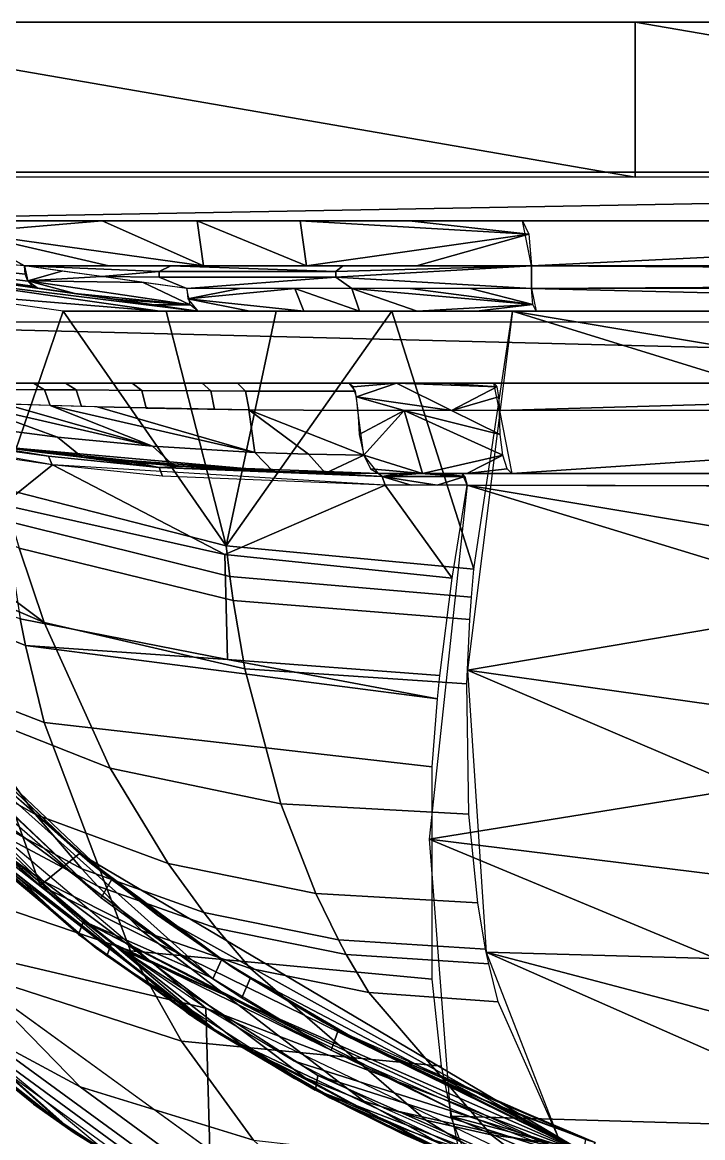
# Model space of a CAD drawing. Extents: x -48 to 59, y -19 to 0.
# Drawn here: x -31.36 to -23.82, y -12.31 to 0.05 of the extents above; entities that cross this region are included whole.
import ezdxf

# ---------------------------------------------------------------- set-up
doc = ezdxf.new("R2010")
doc.units = 0
doc.header["$MEASUREMENT"] = 0
doc.layers.add('IGES LEVEL 0', color=7, linetype='CONTINUOUS')

msp = doc.modelspace()

# ---------------------------------------------------------------- linework, layer by layer
at = {"layer": 'IGES LEVEL 0'}
for points in [[(-34.917, -1.609, 23.29), (-34.941, 0.053, 23.342), (-14.626, 0.053, 27.229), (-14.608, -1.609, 27.174)], [(-34.941, 0.053, 23.342), (-34.941, 0.053, 23.342), (-34.49, 0.053, 21.598), (-29.545, 0.053, 22.793)], [(-29.545, 0.053, 22.793), (-29.545, 0.053, 22.793), (-29.243, 0.053, 24.705), (-34.941, 0.053, 23.342)], [(-24.568, -1.664, 23.769), (-24.568, -1.664, 23.769), (-34.465, -1.664, 21.544), (-34.49, 0.053, 21.598)], [(-24.568, -1.664, 23.769), (-24.568, -1.664, 23.769), (-34.49, 0.053, 21.598), (-24.567, 0.053, 23.829)], [(-29.243, 0.053, 24.705), (-29.243, 0.053, 24.705), (-29.545, 0.053, 22.793), (-24.567, 0.053, 23.829)], [(-29.243, 0.053, 24.705), (-29.243, 0.053, 24.705), (-24.567, 0.053, 23.829), (-19.566, 0.053, 24.706)], [(-19.566, 0.053, 24.706), (-19.566, 0.053, 24.706), (-23.5, 0.053, 25.862), (-29.243, 0.053, 24.705)], [(-24.567, 0.053, 23.829), (-24.567, 0.053, 23.829), (-14.58, -1.664, 25.36), (-24.568, -1.664, 23.769)], [(-14.58, -1.664, 25.36), (-14.58, -1.664, 25.36), (-24.567, 0.053, 23.829), (-14.55, 0.053, 25.424)], [(-34.892, -3.271, 23.237), (-34.917, -1.609, 23.29), (-14.608, -1.609, 27.174), (-14.591, -3.271, 27.119)], [(-7.635, -1.664, 26.09), (-7.635, -1.664, 26.09), (-34.465, -1.664, 21.544), (-34.34, -2.147, 21.06)], [(-7.635, -1.664, 26.09), (-7.635, -1.664, 26.09), (-34.34, -2.147, 21.06), (-7.593, -2.147, 25.592)], [(-34.34, -2.147, 21.06), (-34.34, -2.147, 21.06), (-25.816, -2.147, 21.852), (-32.268, -2.147, 17.767)], [(-25.816, -2.147, 21.852), (-25.816, -2.147, 21.852), (-34.34, -2.147, 21.06), (-29.419, -2.147, 22.249)], [(-31.999, -2.276, 17.566), (-31.999, -2.276, 17.566), (-31.428, -2.147, 18.76), (-30.473, -2.147, 19.643)], [(-30.473, -2.147, 19.643), (-30.473, -2.147, 19.643), (-29.351, -2.647, 19.853), (-31.999, -2.276, 17.566)], [(-29.351, -2.647, 19.853), (-29.351, -2.647, 19.853), (-30.473, -2.147, 19.643), (-29.419, -2.147, 20.405)], [(-29.419, -2.147, 20.405), (-29.419, -2.147, 20.405), (-28.208, -2.647, 20.512), (-29.351, -2.647, 19.853)], [(-28.208, -2.647, 20.512), (-28.208, -2.647, 20.512), (-29.419, -2.147, 20.405), (-28.279, -2.147, 21.032)], [(-25.816, -2.147, 21.852), (-25.816, -2.147, 21.852), (-29.419, -2.147, 22.249), (-24.474, -2.147, 23.279)], [(-25.745, -2.293, 21.505), (-25.745, -2.293, 21.505), (-28.279, -2.147, 21.032), (-27.072, -2.147, 21.517)], [(-28.279, -2.147, 21.032), (-28.279, -2.147, 21.032), (-25.745, -2.293, 21.505), (-28.208, -2.647, 20.512)], [(-27.072, -2.147, 21.517), (-27.072, -2.147, 21.517), (-25.816, -2.147, 21.852), (-25.745, -2.293, 21.505)], [(-25.716, -2.647, 21.362), (-25.716, -2.647, 21.362), (-25.816, -2.147, 21.852), (-15.409, -2.147, 23.598)], [(-24.474, -2.147, 23.279), (-24.474, -2.147, 23.279), (-18.021, -2.147, 23.227), (-25.816, -2.147, 21.852)], [(-15.409, -2.147, 23.598), (-15.409, -2.147, 23.598), (-15.343, -2.647, 23.103), (-25.716, -2.647, 21.362)], [(-18.021, -2.147, 23.227), (-18.021, -2.147, 23.227), (-24.474, -2.147, 23.279), (-19.507, -2.147, 24.15)], [(-31.335, -2.647, 18.122), (-31.335, -2.647, 18.122), (-31.869, -2.597, 17.469), (-31.999, -2.276, 17.566)], [(-31.999, -2.276, 17.566), (-31.999, -2.276, 17.566), (-30.399, -2.647, 19.052), (-31.335, -2.647, 18.122)], [(-31.999, -2.276, 17.566), (-31.999, -2.276, 17.566), (-29.351, -2.647, 19.853), (-30.399, -2.647, 19.052)], [(-25.745, -2.293, 21.505), (-25.745, -2.293, 21.505), (-26.99, -2.647, 21.017), (-28.208, -2.647, 20.512)], [(-25.745, -2.293, 21.505), (-25.745, -2.293, 21.505), (-25.716, -2.647, 21.362), (-26.99, -2.647, 21.017)], [(-29.418, -3.147, 18.083), (-29.418, -3.147, 18.083), (-32.643, -2.687, 15.984), (-31.899, -2.793, 16.62)], [(-29.418, -3.147, 18.083), (-29.418, -3.147, 18.083), (-32.495, -2.766, 15.812), (-32.643, -2.687, 15.984)], [(-31.705, -2.82, 17.32), (-31.705, -2.82, 17.32), (-32.643, -2.687, 15.984), (-31.112, -2.904, 17.189)], [(-31.595, -2.709, 17.784), (-31.327, -2.739, 18.104), (-31.335, -2.647, 18.122), (-31.607, -2.622, 17.803)], [(-31.563, -2.781, 17.748), (-31.296, -2.814, 18.068), (-31.327, -2.739, 18.104), (-31.595, -2.709, 17.784)], [(-31.297, -2.813, 18.068), (-31.297, -2.813, 18.068), (-30.921, -2.704, 18.563), (-31.335, -2.647, 18.122)], [(-29.841, -2.709, 19.504), (-29.841, -2.709, 19.504), (-30.482, -2.765, 18.978), (-31.335, -2.647, 18.122)], [(-29.841, -2.709, 19.504), (-29.841, -2.709, 19.504), (-31.335, -2.647, 18.122), (-29.711, -2.647, 19.601)], [(-31.297, -2.813, 18.068), (-31.297, -2.813, 18.068), (-30.482, -2.765, 18.978), (-30.921, -2.704, 18.563)], [(-30.482, -2.765, 18.978), (-30.482, -2.765, 18.978), (-29.841, -2.709, 19.504), (-29.841, -2.772, 19.504)], [(-29.711, -2.647, 19.601), (-29.711, -2.647, 19.601), (-27.883, -2.709, 20.665), (-29.841, -2.709, 19.504)], [(-27.883, -2.709, 20.665), (-27.883, -2.772, 20.665), (-29.841, -2.772, 19.504), (-29.841, -2.709, 19.504)], [(-27.883, -2.709, 20.665), (-27.883, -2.709, 20.665), (-29.711, -2.647, 19.601), (-27.809, -2.647, 20.698)], [(-27.883, -2.772, 20.665), (-27.883, -2.772, 20.665), (-25.716, -2.647, 21.362), (-25.716, -2.897, 21.362)], [(-27.883, -2.709, 20.665), (-27.883, -2.709, 20.665), (-27.809, -2.647, 20.698), (-25.716, -2.647, 21.362)], [(-25.716, -2.647, 21.362), (-25.716, -2.647, 21.362), (-27.883, -2.772, 20.665), (-27.883, -2.709, 20.665)], [(-4.22, -2.772, 24.193), (-4.22, -2.772, 24.193), (-25.716, -2.897, 21.362), (-25.716, -2.647, 21.362)], [(-4.22, -2.709, 24.193), (-4.22, -2.709, 24.193), (-25.716, -2.647, 21.362), (-4.877, -2.647, 24.15)], [(-25.716, -2.647, 21.362), (-25.716, -2.647, 21.362), (-4.22, -2.709, 24.193), (-4.22, -2.772, 24.193)], [(-32.495, -2.766, 15.812), (-32.495, -2.766, 15.812), (-29.418, -3.147, 18.083), (-29.836, -3.147, 17.664)], [(-29.836, -3.147, 17.664), (-29.836, -3.147, 17.664), (-32.398, -2.938, 15.681), (-32.495, -2.766, 15.812)], [(-29.418, -3.147, 18.083), (-29.418, -3.147, 18.083), (-31.899, -2.793, 16.62), (-31.112, -2.904, 17.189)], [(-31.112, -2.904, 17.189), (-31.112, -2.904, 17.189), (-31.183, -2.894, 17.957), (-31.705, -2.82, 17.32)], [(-31.511, -2.833, 17.7), (-31.245, -2.869, 18.015), (-31.296, -2.814, 18.068), (-31.563, -2.781, 17.748)], [(-31.448, -2.857, 17.645), (-31.183, -2.894, 17.957), (-31.245, -2.869, 18.015), (-31.511, -2.833, 17.7)], [(-31.297, -2.813, 18.068), (-31.297, -2.813, 18.068), (-30.019, -2.83, 19.367), (-30.482, -2.765, 18.978)], [(-31.297, -2.813, 18.068), (-31.297, -2.813, 18.068), (-31.183, -2.894, 17.957), (-30.777, -2.952, 18.389)], [(-29.498, -3.079, 19.657), (-29.498, -3.079, 19.657), (-30.019, -2.83, 19.367), (-31.297, -2.813, 18.068)], [(-31.297, -2.813, 18.068), (-31.297, -2.813, 18.068), (-30.777, -2.952, 18.389), (-29.498, -3.079, 19.657)], [(-29.841, -2.772, 19.504), (-29.841, -2.772, 19.504), (-29.534, -2.897, 19.728), (-30.482, -2.765, 18.978)], [(-29.498, -3.079, 19.657), (-29.498, -3.079, 19.657), (-29.534, -2.897, 19.728), (-30.019, -2.83, 19.367)], [(-29.534, -2.897, 19.728), (-29.534, -2.897, 19.728), (-29.841, -2.772, 19.504), (-27.883, -2.772, 20.665)], [(-27.883, -2.772, 20.665), (-27.883, -2.772, 20.665), (-27.709, -2.897, 20.741), (-29.534, -2.897, 19.728)], [(-27.883, -2.772, 20.665), (-27.883, -2.772, 20.665), (-25.716, -2.897, 21.362), (-27.709, -2.897, 20.741)], [(-25.716, -2.897, 21.362), (-25.716, -2.897, 21.362), (-4.22, -2.772, 24.193), (-4.22, -2.834, 24.193)], [(-4.22, -2.834, 24.193), (-4.22, -2.834, 24.193), (-4.877, -2.897, 24.15), (-25.716, -2.897, 21.362)], [(-32.398, -2.938, 15.681), (-32.398, -2.938, 15.681), (-29.836, -3.147, 17.664), (-30.907, -3.147, 16.855)], [(-31.577, -5.112, 14.497), (-31.577, -5.112, 14.497), (-30.907, -3.147, 16.855), (-32.398, -2.938, 15.681)], [(-29.409, -3.147, 18.128), (-29.409, -3.147, 18.128), (-30.345, -3.014, 18.797), (-31.183, -2.894, 17.957)], [(-31.183, -2.894, 17.957), (-31.183, -2.894, 17.957), (-31.112, -2.904, 17.189), (-29.409, -3.147, 18.128)], [(-29.418, -3.147, 18.083), (-29.418, -3.147, 18.083), (-31.112, -2.904, 17.189), (-30.282, -3.023, 17.692)], [(-29.498, -3.079, 19.657), (-29.498, -3.079, 19.657), (-30.777, -2.952, 18.389), (-30.345, -3.014, 18.797)], [(-28.949, -2.897, 20.107), (-28.949, -2.897, 20.107), (-29.534, -2.897, 19.728), (-29.523, -3.012, 19.701)], [(-29.523, -3.012, 19.701), (-29.523, -3.012, 19.701), (-28.34, -2.897, 20.445), (-28.949, -2.897, 20.107)], [(-28.239, -3.147, 20.216), (-28.239, -3.147, 20.216), (-28.34, -2.897, 20.445), (-29.523, -3.012, 19.701)], [(-27.621, -3.147, 20.507), (-27.621, -3.147, 20.507), (-27.709, -2.897, 20.741), (-28.34, -2.897, 20.445)], [(-28.34, -2.897, 20.445), (-28.34, -2.897, 20.445), (-28.239, -3.147, 20.216), (-27.621, -3.147, 20.507)], [(-25.702, -3.074, 21.29), (-25.702, -3.074, 21.29), (-27.06, -2.897, 20.993), (-27.709, -2.897, 20.741)], [(-27.709, -2.897, 20.741), (-27.709, -2.897, 20.741), (-27.621, -3.147, 20.507), (-26.984, -3.147, 20.755)], [(-26.984, -3.147, 20.755), (-26.984, -3.147, 20.755), (-25.702, -3.074, 21.29), (-27.709, -2.897, 20.741)], [(-25.702, -3.074, 21.29), (-25.702, -3.074, 21.29), (-26.394, -2.897, 21.201), (-27.06, -2.897, 20.993)], [(-25.702, -3.074, 21.29), (-25.702, -3.074, 21.29), (-25.716, -2.897, 21.362), (-26.394, -2.897, 21.201)], [(-15.31, -3.147, 22.855), (-15.31, -3.147, 22.855), (-15.343, -2.897, 23.103), (-25.716, -2.897, 21.362)], [(-25.716, -2.897, 21.362), (-25.716, -2.897, 21.362), (-25.667, -3.147, 21.117), (-15.31, -3.147, 22.855)], [(-29.498, -3.079, 19.657), (-29.498, -3.079, 19.657), (-30.345, -3.014, 18.797), (-29.89, -3.078, 19.178)], [(-29.409, -3.147, 19.51), (-29.409, -3.147, 19.51), (-29.414, -3.146, 19.531), (-30.345, -3.014, 18.797)], [(-30.345, -3.014, 18.797), (-30.345, -3.014, 18.797), (-29.409, -3.147, 18.128), (-29.409, -3.147, 19.51)], [(-30.282, -3.023, 17.692), (-30.282, -3.023, 17.692), (-29.409, -3.147, 18.128), (-29.418, -3.147, 18.083)], [(-29.89, -3.078, 19.178), (-29.89, -3.078, 19.178), (-29.414, -3.146, 19.531), (-29.498, -3.079, 19.657)], [(-28.836, -3.147, 19.883), (-28.836, -3.147, 19.883), (-29.523, -3.012, 19.701), (-29.414, -3.146, 19.531)], [(-29.523, -3.012, 19.701), (-29.523, -3.012, 19.701), (-28.836, -3.147, 19.883), (-28.239, -3.147, 20.216)], [(-25.702, -3.074, 21.29), (-25.702, -3.074, 21.29), (-26.984, -3.147, 20.755), (-26.332, -3.147, 20.959)], [(-26.332, -3.147, 20.959), (-26.332, -3.147, 20.959), (-25.667, -3.147, 21.117), (-25.702, -3.074, 21.29)], [(-30.907, -3.147, 16.855), (-30.907, -3.147, 16.855), (-31.577, -5.112, 14.497), (-29.098, -5.749, 15.858)], [(-29.409, -3.147, 18.128), (-29.409, -3.147, 18.128), (-30.907, -3.147, 16.855), (-25.929, -3.147, 19.152)], [(-29.098, -5.749, 15.858), (-29.098, -5.749, 15.858), (-29.764, -3.147, 17.637), (-30.907, -3.147, 16.855)], [(-29.098, -5.749, 15.858), (-29.098, -5.749, 15.858), (-28.547, -3.147, 18.284), (-29.764, -3.147, 17.637)], [(-29.414, -3.146, 19.531), (-29.414, -3.146, 19.531), (-29.409, -3.147, 19.51), (-28.836, -3.147, 19.883)], [(-29.409, -3.147, 19.51), (-29.409, -3.147, 19.51), (-22.014, -3.147, 19.917), (-18.084, -3.147, 20.575)], [(-29.409, -3.147, 19.51), (-29.409, -3.147, 19.51), (-25.929, -3.147, 19.152), (-22.014, -3.147, 19.917)], [(-25.929, -3.147, 19.152), (-25.929, -3.147, 19.152), (-29.409, -3.147, 19.51), (-29.409, -3.147, 18.128)], [(-18.084, -3.147, 20.575), (-18.084, -3.147, 20.575), (-25.667, -3.147, 21.117), (-29.409, -3.147, 19.51)], [(-29.098, -5.749, 15.858), (-29.098, -5.749, 15.858), (-27.266, -3.147, 18.792), (-28.547, -3.147, 18.284)], [(-27.266, -3.147, 18.792), (-27.266, -3.147, 18.792), (-29.098, -5.749, 15.858), (-26.356, -6.005, 16.841)], [(-26.356, -6.005, 16.841), (-26.356, -6.005, 16.841), (-25.929, -3.147, 19.152), (-27.266, -3.147, 18.792)], [(-17.794, -5.662, 19.139), (-17.794, -5.662, 19.139), (-25.929, -3.147, 19.152), (-26.428, -7.125, 15.706)], [(-18.084, -3.147, 20.575), (-18.084, -3.147, 20.575), (-22.014, -3.147, 19.917), (-25.929, -3.147, 19.152)], [(-25.929, -3.147, 19.152), (-25.929, -3.147, 19.152), (-17.794, -5.662, 19.139), (-8.388, -6.089, 20.277)], [(-10.182, -3.147, 21.58), (-10.182, -3.147, 21.58), (-18.084, -3.147, 20.575), (-25.929, -3.147, 19.152)], [(-25.929, -3.147, 19.152), (-25.929, -3.147, 19.152), (-8.388, -6.089, 20.277), (-10.182, -3.147, 21.58)], [(-25.667, -3.147, 21.117), (-25.667, -3.147, 21.117), (-18.084, -3.147, 20.575), (-14.14, -3.147, 21.129)], [(-14.14, -3.147, 21.129), (-14.14, -3.147, 21.129), (-17.91, -3.147, 22.485), (-25.667, -3.147, 21.117)], [(-8.02, -3.947, 27.108), (-8.02, -3.947, 27.108), (-34.892, -3.271, 23.237), (-34.718, -3.947, 22.559)], [(-8.02, -3.947, 27.108), (-8.02, -3.947, 27.108), (-8.079, -3.271, 27.805), (-34.892, -3.271, 23.237)], [(-34.718, -3.947, 22.559), (-34.718, -3.947, 22.559), (-27.741, -3.947, 22.98), (-32.225, -3.947, 20.164)], [(-27.741, -3.947, 22.98), (-27.741, -3.947, 22.98), (-34.718, -3.947, 22.559), (-29.737, -3.947, 23.763)], [(-31.113, -4.018, 20.912), (-32.097, -4.007, 20.039), (-32.225, -3.947, 20.164), (-31.234, -3.947, 21.063)], [(-30.761, -4.021, 21.177), (-31.113, -4.018, 20.912), (-31.234, -3.947, 21.063), (-30.878, -3.947, 21.337)], [(-30.034, -4.027, 21.662), (-30.761, -4.021, 21.177), (-30.878, -3.947, 21.337), (-30.142, -3.947, 21.835)], [(-29.269, -4.032, 22.093), (-30.034, -4.027, 21.662), (-30.142, -3.947, 21.835), (-29.366, -3.947, 22.278)], [(-29.737, -3.947, 23.763), (-29.737, -3.947, 23.763), (-26.133, -3.947, 23.42), (-27.741, -3.947, 22.98)], [(-26.133, -3.947, 23.42), (-26.133, -3.947, 23.42), (-29.737, -3.947, 23.763), (-24.742, -3.947, 24.804)], [(-28.884, -4.034, 22.283), (-29.269, -4.032, 22.093), (-29.366, -3.947, 22.278), (-28.975, -3.947, 22.473)], [(-27.671, -4.036, 22.778), (-28.884, -4.034, 22.283), (-28.975, -3.947, 22.473), (-27.741, -3.947, 22.98)], [(-27.691, -3.987, 22.838), (-27.691, -3.987, 22.838), (-27.741, -3.947, 22.98), (-27.212, -3.947, 23.151)], [(-27.212, -3.947, 23.151), (-27.212, -3.947, 23.151), (-27.655, -4.097, 22.734), (-27.691, -3.987, 22.838)], [(-26.602, -4.247, 23.007), (-26.602, -4.247, 23.007), (-27.655, -4.097, 22.734), (-27.212, -3.947, 23.151)], [(-26.103, -3.987, 23.273), (-26.103, -3.987, 23.273), (-27.212, -3.947, 23.151), (-26.675, -3.947, 23.298)], [(-26.602, -4.247, 23.007), (-26.602, -4.247, 23.007), (-27.212, -3.947, 23.151), (-26.103, -3.987, 23.273)], [(-26.103, -3.987, 23.273), (-26.103, -3.987, 23.273), (-26.675, -3.947, 23.298), (-26.133, -3.947, 23.42)], [(-26.073, -4.247, 23.126), (-26.073, -4.247, 23.126), (-26.133, -3.947, 23.42), (-15.622, -3.947, 25.184)], [(-24.742, -3.947, 24.804), (-24.742, -3.947, 24.804), (-20.414, -3.947, 24.469), (-26.133, -3.947, 23.42)], [(-15.622, -3.947, 25.184), (-15.622, -3.947, 25.184), (-15.582, -4.247, 24.887), (-26.073, -4.247, 23.126)], [(-20.414, -3.947, 24.469), (-20.414, -3.947, 24.469), (-24.742, -3.947, 24.804), (-19.734, -3.947, 25.684)], [(-31.05, -4.194, 20.832), (-32.02, -4.159, 19.964), (-32.097, -4.007, 20.039), (-31.113, -4.018, 20.912)], [(-30.702, -4.204, 21.097), (-31.05, -4.194, 20.832), (-31.113, -4.018, 20.912), (-30.761, -4.021, 21.177)], [(-29.984, -4.222, 21.582), (-30.702, -4.204, 21.097), (-30.761, -4.021, 21.177), (-30.034, -4.027, 21.662)], [(-29.227, -4.236, 22.012), (-29.984, -4.222, 21.582), (-30.034, -4.027, 21.662), (-29.269, -4.032, 22.093)], [(-28.846, -4.24, 22.202), (-29.227, -4.236, 22.012), (-29.269, -4.032, 22.093), (-28.884, -4.034, 22.283)], [(-27.642, -4.247, 22.696), (-28.846, -4.24, 22.202), (-28.884, -4.034, 22.283), (-27.671, -4.036, 22.778)], [(-26.602, -4.247, 23.007), (-26.602, -4.247, 23.007), (-26.103, -3.987, 23.273), (-26.081, -4.097, 23.166)], [(-29.916, -4.645, 21.4), (-29.916, -4.645, 21.4), (-31.548, -4.177, 20.412), (-32.02, -4.159, 19.964)], [(-30.967, -4.545, 20.675), (-30.967, -4.545, 20.675), (-32.02, -4.159, 19.964), (-31.936, -4.42, 19.839)], [(-32.02, -4.159, 19.964), (-32.02, -4.159, 19.964), (-30.967, -4.545, 20.675), (-29.916, -4.645, 21.4)], [(-29.916, -4.645, 21.4), (-29.916, -4.645, 21.4), (-31.05, -4.194, 20.831), (-31.548, -4.177, 20.412)], [(-28.782, -4.713, 22.013), (-28.782, -4.713, 22.013), (-30.53, -4.209, 21.22), (-31.05, -4.194, 20.831)], [(-31.05, -4.194, 20.831), (-31.05, -4.194, 20.831), (-29.916, -4.645, 21.4), (-28.782, -4.713, 22.013)], [(-27.126, -4.247, 22.863), (-27.126, -4.247, 22.863), (-27.642, -4.247, 22.696), (-27.655, -4.097, 22.734)], [(-27.655, -4.097, 22.734), (-27.655, -4.097, 22.734), (-26.602, -4.247, 23.007), (-27.126, -4.247, 22.863)], [(-26.081, -4.097, 23.166), (-26.081, -4.097, 23.166), (-26.073, -4.247, 23.126), (-26.602, -4.247, 23.007)], [(-31.574, -5.293, 17.306), (-31.574, -5.293, 17.306), (-31.022, -4.849, 18.081), (-34.154, -4.29, 15.66)], [(-28.847, -4.24, 22.202), (-28.847, -4.24, 22.202), (-29.988, -4.222, 21.579), (-30.53, -4.209, 21.22)], [(-28.847, -4.24, 22.202), (-28.847, -4.24, 22.202), (-30.53, -4.209, 21.22), (-28.782, -4.713, 22.013)], [(-28.847, -4.24, 22.202), (-28.847, -4.24, 22.202), (-29.426, -4.232, 21.906), (-29.988, -4.222, 21.579)], [(-27.642, -4.247, 22.696), (-27.642, -4.247, 22.696), (-28.252, -4.245, 22.465), (-28.847, -4.24, 22.202)], [(-28.847, -4.24, 22.202), (-28.847, -4.24, 22.202), (-27.575, -4.742, 22.503), (-27.642, -4.247, 22.696)], [(-28.847, -4.24, 22.202), (-28.847, -4.24, 22.202), (-28.782, -4.713, 22.013), (-28.186, -4.732, 22.276)], [(-28.186, -4.732, 22.276), (-28.186, -4.732, 22.276), (-27.575, -4.742, 22.503), (-28.847, -4.24, 22.202)], [(-27.126, -4.247, 22.863), (-27.126, -4.247, 22.863), (-27.642, -4.247, 22.696), (-27.625, -4.515, 22.646)], [(-27.126, -4.247, 22.863), (-27.126, -4.247, 22.863), (-27.625, -4.515, 22.646), (-27.575, -4.742, 22.503)], [(-27.126, -4.247, 22.863), (-27.126, -4.247, 22.863), (-27.575, -4.742, 22.503), (-26.926, -4.947, 22.193)], [(-26.063, -4.515, 23.074), (-26.063, -4.515, 23.074), (-26.602, -4.247, 23.007), (-27.126, -4.247, 22.863)], [(-27.126, -4.247, 22.863), (-27.126, -4.247, 22.863), (-26.033, -4.742, 22.925), (-26.063, -4.515, 23.074)], [(-26.926, -4.947, 22.193), (-26.926, -4.947, 22.193), (-26.033, -4.742, 22.925), (-27.126, -4.247, 22.863)], [(-26.063, -4.515, 23.074), (-26.063, -4.515, 23.074), (-26.073, -4.247, 23.126), (-26.602, -4.247, 23.007)], [(-15.582, -4.247, 24.887), (-15.582, -4.247, 24.887), (-26.073, -4.247, 23.126), (-25.934, -4.947, 22.44)], [(-15.582, -4.247, 24.887), (-15.582, -4.247, 24.887), (-25.934, -4.947, 22.44), (-15.489, -4.947, 24.193)], [(-30.967, -4.545, 20.675), (-31.936, -4.42, 19.839), (-31.639, -4.648, 19.497), (-30.696, -4.767, 20.294)], [(-32.296, -4.554, 17.445), (-32.296, -4.554, 17.445), (-31.142, -4.714, 18.279), (-30.635, -4.773, 18.568)], [(-32.296, -4.554, 17.445), (-32.296, -4.554, 17.445), (-31.639, -4.648, 17.971), (-31.142, -4.714, 18.279)], [(-32.296, -4.554, 17.445), (-32.296, -4.554, 17.445), (-29.842, -4.881, 18.827), (-31.068, -4.755, 18.17)], [(-32.296, -4.554, 17.445), (-32.296, -4.554, 17.445), (-31.068, -4.755, 18.17), (-31.923, -4.636, 17.629)], [(-32.296, -4.554, 17.445), (-32.296, -4.554, 17.445), (-30.635, -4.773, 18.568), (-29.842, -4.881, 18.827)], [(-29.916, -4.645, 21.4), (-30.967, -4.545, 20.675), (-30.696, -4.767, 20.294), (-29.676, -4.861, 20.984)], [(-31.923, -4.636, 17.629), (-31.068, -4.755, 18.17), (-31.026, -4.849, 18.078), (-31.878, -4.73, 17.541)], [(-28.521, -4.926, 19.547), (-28.521, -4.926, 19.547), (-31.639, -4.648, 19.497), (-30.69, -4.767, 20.299)], [(-30.635, -4.773, 18.568), (-30.635, -4.773, 18.568), (-31.639, -4.648, 17.971), (-31.639, -4.648, 19.497)], [(-31.639, -4.648, 19.497), (-31.639, -4.648, 19.497), (-29.596, -4.867, 19.093), (-30.635, -4.773, 18.568)], [(-31.639, -4.648, 19.497), (-31.639, -4.648, 19.497), (-28.521, -4.926, 19.547), (-29.596, -4.867, 19.093)], [(-28.782, -4.713, 22.013), (-29.916, -4.645, 21.4), (-29.676, -4.861, 20.984), (-28.578, -4.924, 21.568)], [(-31.068, -4.755, 18.17), (-29.842, -4.881, 18.827), (-29.804, -4.975, 18.73), (-31.026, -4.849, 18.078)], [(-28.521, -4.926, 19.547), (-28.521, -4.926, 19.547), (-30.69, -4.767, 20.299), (-29.665, -4.862, 20.992)], [(-29.842, -4.881, 18.827), (-29.842, -4.881, 18.827), (-30.635, -4.773, 18.568), (-30.12, -4.825, 18.839)], [(-28.186, -4.732, 22.276), (-28.782, -4.713, 22.013), (-28.578, -4.924, 21.568), (-28.001, -4.941, 21.817)], [(-27.575, -4.742, 22.503), (-27.575, -4.742, 22.503), (-28.186, -4.732, 22.276), (-28.001, -4.941, 21.817)], [(-28.001, -4.941, 21.817), (-28.001, -4.941, 21.817), (-27.412, -4.947, 22.035), (-27.575, -4.742, 22.503)], [(-26.926, -4.947, 22.193), (-26.926, -4.947, 22.193), (-27.575, -4.742, 22.503), (-27.5, -4.894, 22.288)], [(-26.033, -4.742, 22.925), (-26.033, -4.742, 22.925), (-26.926, -4.947, 22.193), (-26.433, -4.947, 22.328)], [(-26.433, -4.947, 22.328), (-26.433, -4.947, 22.328), (-25.988, -4.894, 22.703), (-26.033, -4.742, 22.925)], [(-33.437, -4.861, 12.324), (-33.437, -4.861, 12.324), (-33.048, -5.77, 11.661), (-31.115, -6.598, 13.192)], [(-33.437, -4.861, 12.324), (-33.437, -4.861, 12.324), (-31.115, -6.598, 13.192), (-31.393, -5.775, 13.938)], [(-31.022, -4.849, 18.081), (-31.022, -4.849, 18.081), (-31.574, -5.293, 17.306), (-29.114, -5.843, 18.391)], [(-29.114, -5.843, 18.391), (-29.114, -5.843, 18.391), (-27.339, -5.075, 19.697), (-31.022, -4.849, 18.081)], [(-29.842, -4.881, 18.827), (-29.842, -4.881, 18.827), (-30.12, -4.825, 18.839), (-29.596, -4.867, 19.093)], [(-29.842, -4.881, 18.827), (-29.842, -4.881, 18.827), (-29.596, -4.867, 19.093), (-29.063, -4.902, 19.328)], [(-29.842, -4.881, 18.827), (-27.371, -4.981, 19.8), (-27.339, -5.075, 19.697), (-29.804, -4.975, 18.73)], [(-29.063, -4.902, 19.328), (-29.063, -4.902, 19.328), (-27.371, -4.981, 19.8), (-29.842, -4.881, 18.827)], [(-27.412, -4.947, 20.984), (-27.412, -4.947, 20.984), (-29.665, -4.862, 20.992), (-28.57, -4.924, 21.572)], [(-29.665, -4.862, 20.992), (-29.665, -4.862, 20.992), (-27.412, -4.947, 19.932), (-28.521, -4.926, 19.547)], [(-29.665, -4.862, 20.992), (-29.665, -4.862, 20.992), (-27.412, -4.947, 20.984), (-27.412, -4.947, 19.932)], [(-27.371, -4.981, 19.8), (-27.371, -4.981, 19.8), (-29.063, -4.902, 19.328), (-28.521, -4.926, 19.547)], [(-27.412, -4.947, 20.984), (-27.412, -4.947, 20.984), (-28.57, -4.924, 21.572), (-27.412, -4.947, 22.035)], [(-27.371, -4.981, 19.8), (-27.371, -4.981, 19.8), (-28.521, -4.926, 19.547), (-27.971, -4.942, 19.748)], [(-27.371, -4.981, 19.8), (-27.371, -4.981, 19.8), (-27.971, -4.942, 19.748), (-27.412, -4.947, 19.932)], [(-26.926, -4.947, 22.193), (-26.926, -4.947, 22.193), (-27.5, -4.894, 22.288), (-27.412, -4.947, 22.035)], [(-26.433, -4.947, 22.328), (-26.433, -4.947, 22.328), (-25.934, -4.947, 22.44), (-25.988, -4.894, 22.703)], [(-27.371, -4.981, 19.799), (-27.371, -4.981, 19.799), (-27.412, -4.947, 19.932), (-27.182, -4.947, 20.001)], [(-27.412, -4.947, 22.035), (-27.412, -4.947, 22.035), (-26.486, -4.947, 20.182), (-18.527, -4.947, 21.779)], [(-27.412, -4.947, 22.035), (-27.412, -4.947, 22.035), (-27.412, -4.947, 19.932), (-26.486, -4.947, 20.182)], [(-18.527, -4.947, 21.779), (-18.527, -4.947, 21.779), (-25.934, -4.947, 22.44), (-27.412, -4.947, 22.035)], [(-27.371, -4.981, 19.799), (-27.371, -4.981, 19.799), (-27.182, -4.947, 20.001), (-26.951, -4.947, 20.065)], [(-27.371, -4.981, 19.799), (-27.371, -4.981, 19.799), (-26.951, -4.947, 20.065), (-26.454, -4.981, 20.047)], [(-27.051, -5.075, 19.782), (-27.051, -5.075, 19.782), (-27.339, -5.075, 19.697), (-27.371, -4.981, 19.799)], [(-27.371, -4.981, 19.799), (-27.371, -4.981, 19.799), (-26.762, -5.075, 19.861), (-27.051, -5.075, 19.782)], [(-26.454, -4.981, 20.047), (-26.454, -4.981, 20.047), (-26.762, -5.075, 19.861), (-27.371, -4.981, 19.799)], [(-26.454, -4.981, 20.047), (-26.454, -4.981, 20.047), (-26.951, -4.947, 20.065), (-26.719, -4.947, 20.126)], [(-26.454, -4.981, 20.047), (-26.454, -4.981, 20.047), (-26.43, -5.075, 19.943), (-26.762, -5.075, 19.861)], [(-26.454, -4.981, 20.047), (-26.454, -4.981, 20.047), (-26.719, -4.947, 20.126), (-26.486, -4.947, 20.182)], [(-5.131, -5.122, 23.129), (-26.43, -5.075, 19.943), (-26.486, -4.947, 20.182), (-5.151, -4.947, 23.401)], [(-25.934, -4.947, 22.44), (-25.934, -4.947, 22.44), (-18.527, -4.947, 21.779), (-10.535, -4.947, 22.901)], [(-10.535, -4.947, 22.901), (-10.535, -4.947, 22.901), (-15.489, -4.947, 24.193), (-25.934, -4.947, 22.44)], [(-31.577, -5.112, 14.497), (-31.478, -5.484, 14.188), (-29.058, -6.087, 15.539), (-29.098, -5.749, 15.858)], [(-27.339, -5.075, 19.697), (-27.339, -5.075, 19.697), (-29.114, -5.843, 18.391), (-26.597, -6.106, 19.115)], [(-26.597, -6.106, 19.115), (-26.597, -6.106, 19.115), (-26.43, -5.075, 19.943), (-27.339, -5.075, 19.697)], [(-18.169, -7.6, 19.913), (-18.169, -7.6, 19.913), (-26.43, -5.075, 19.943), (-26.852, -9, 16.236)], [(-18.471, -5.098, 21.523), (-18.471, -5.098, 21.523), (-22.462, -5.088, 20.792), (-26.43, -5.075, 19.943)], [(-26.43, -5.075, 19.943), (-26.43, -5.075, 19.943), (-18.169, -7.6, 19.913), (-8.622, -8.052, 21.141)], [(-10.446, -5.115, 22.64), (-10.446, -5.115, 22.64), (-18.471, -5.098, 21.523), (-26.43, -5.075, 19.943)], [(-26.43, -5.075, 19.943), (-26.43, -5.075, 19.943), (-8.622, -8.052, 21.141), (-10.446, -5.115, 22.64)], [(-31.574, -5.293, 17.306), (-31.381, -6.556, 16.261), (-29.086, -7.007, 17.356), (-29.114, -5.843, 18.391)], [(-34.895, -5.411, 13.39), (-34.506, -6.395, 12.705), (-31.117, -7.704, 15.202), (-31.321, -6.854, 15.997)], [(-34.895, -5.411, 13.39), (-34.895, -5.411, 13.39), (-31.321, -6.854, 15.997), (-31.381, -6.556, 16.261)], [(-31.478, -5.484, 14.188), (-31.393, -5.775, 13.938), (-29.022, -6.354, 15.28), (-29.058, -6.087, 15.539)], [(-26.428, -7.125, 15.706), (-26.428, -7.125, 15.706), (-18.251, -8.277, 16.916), (-17.794, -5.662, 19.139)], [(-33.048, -5.77, 11.661), (-32.061, -7.552, 10.201), (-30.385, -8.21, 11.536), (-31.115, -6.598, 13.192)], [(-31.393, -5.775, 13.938), (-31.115, -6.598, 13.192), (-28.891, -7.11, 14.502), (-29.022, -6.354, 15.28)], [(-29.098, -5.749, 15.858), (-29.058, -6.087, 15.539), (-26.382, -6.318, 16.539), (-26.356, -6.005, 16.841)], [(-29.114, -5.843, 18.391), (-29.086, -7.007, 17.356), (-26.732, -7.184, 18.148), (-26.597, -6.106, 19.115)], [(-34.384, -5.942, 1.399), (-34.384, -5.942, 1.399), (-30.492, -9.641, 0.6), (-29.26, -10.536, 0.413)], [(-34.384, -5.942, 1.399), (-34.384, -5.942, 1.399), (-31.643, -8.643, 0.781), (-30.492, -9.641, 0.6)], [(-29.26, -10.536, 0.413), (-29.26, -10.536, 0.413), (-32.945, -7.778, 1.159), (-34.384, -5.942, 1.399)], [(-29.058, -6.087, 15.539), (-29.022, -6.354, 15.28), (-26.4, -6.565, 16.292), (-26.382, -6.318, 16.539)], [(-34.506, -6.395, 12.705), (-32.862, -9.319, 10.324), (-30.161, -10.237, 12.382), (-31.117, -7.704, 15.202)], [(-29.022, -6.354, 15.28), (-28.891, -7.11, 14.502), (-26.433, -7.276, 15.541), (-26.4, -6.565, 16.292)], [(-33.49, -6.663, 8.776), (-32.502, -7.99, 7.86), (-31.212, -8.725, 9.092), (-32.061, -7.552, 10.201)], [(-29.086, -7.007, 17.356), (-29.086, -7.007, 17.356), (-31.381, -6.556, 16.261), (-31.321, -6.854, 15.997)], [(-31.115, -6.598, 13.192), (-30.385, -8.21, 11.536), (-28.495, -8.607, 12.742), (-28.891, -7.11, 14.502)], [(-31.321, -6.854, 15.997), (-31.117, -7.704, 15.202), (-26.817, -8.197, 17.13), (-26.758, -7.444, 17.897)], [(-29.086, -7.007, 17.356), (-29.086, -7.007, 17.356), (-31.321, -6.854, 15.997), (-26.758, -7.444, 17.897)], [(-26.758, -7.444, 17.897), (-26.758, -7.444, 17.897), (-26.732, -7.184, 18.148), (-29.086, -7.007, 17.356)], [(-28.891, -7.11, 14.502), (-28.495, -8.607, 12.742), (-26.412, -8.721, 13.788), (-26.433, -7.276, 15.541)], [(-18.602, -10.465, 14.349), (-18.602, -10.465, 14.349), (-26.428, -7.125, 15.706), (-26.218, -10.251, 11.481)], [(-26.428, -7.125, 15.706), (-26.428, -7.125, 15.706), (-18.602, -10.465, 14.349), (-18.251, -8.277, 16.916)], [(-30.371, -9.449, 0.309), (-32.548, -7.385, 0.661), (-32.698, -7.56, 0.951), (-30.486, -9.649, 0.598)], [(-32.368, -7.585, -0.267), (-32.368, -7.585, 0.144), (-30.608, -9.256, 0.144), (-30.608, -9.256, -0.267)], [(-31.507, -8.457, 0.491), (-31.507, -8.457, 0.491), (-30.608, -9.256, 0.144), (-32.368, -7.585, 0.144)], [(-32.317, -7.64, -0.373), (-32.317, -7.64, -0.373), (-32.368, -7.585, -0.267), (-30.608, -9.256, -0.267)], [(-30.608, -9.256, -0.267), (-30.608, -9.256, -0.267), (-31.547, -8.422, -0.502), (-32.317, -7.64, -0.373)], [(-32.061, -7.552, 10.201), (-31.212, -8.725, 9.092), (-29.741, -9.269, 10.269), (-30.385, -8.21, 11.536)], [(-26.852, -9, 16.236), (-26.852, -9, 16.236), (-18.582, -10.019, 17.681), (-18.169, -7.6, 19.913)], [(-32.945, -7.778, 1.159), (-30.681, -9.908, 0.799), (-30.734, -10.054, 1.198), (-33.022, -7.905, 1.552)], [(-29.26, -10.536, 0.413), (-29.26, -10.536, 0.413), (-30.681, -9.908, 0.799), (-32.945, -7.778, 1.159)], [(-31.117, -7.704, 15.202), (-30.161, -10.237, 12.382), (-26.819, -10.549, 14.243), (-26.817, -8.197, 17.13)], [(-33.045, -7.879, 4.548), (-29.512, -10.938, 3.308), (-28.879, -11.319, 3.896), (-32.147, -8.743, 5.63)], [(-29.169, -11.159, 1.616), (-29.169, -11.159, 1.616), (-31.929, -9.026, 1.38), (-33.025, -7.905, 1.552)], [(-32.144, -8.819, 2.221), (-32.144, -8.819, 2.221), (-29.169, -11.159, 1.616), (-33.025, -7.905, 1.552)], [(-32.456, -10.137, -0.918), (-32.456, -10.137, -0.918), (-29.325, -10.87, -1.406), (-32.806, -7.936, -0.86)], [(-32.502, -7.99, 7.86), (-31.902, -8.676, 7.339), (-30.698, -9.327, 8.462), (-31.212, -8.725, 9.092)], [(-32.779, -8.077, 5.995), (-32.147, -8.743, 5.63), (-31.122, -9.463, 6.692), (-31.697, -8.894, 7.166)], [(-30.385, -8.21, 11.536), (-29.741, -9.269, 10.269), (-28.107, -9.601, 11.368), (-28.495, -8.607, 12.742)], [(-31.547, -8.422, -0.502), (-31.547, -8.422, -0.502), (-31.159, -9.512, -1.125), (-32.008, -8.748, -0.99)], [(-31.159, -9.512, -1.125), (-31.159, -9.512, -1.125), (-31.547, -8.422, -0.502), (-30.726, -9.157, -0.636)], [(-30.608, -9.256, -0.267), (-30.608, -9.256, -0.267), (-30.726, -9.157, -0.636), (-31.547, -8.422, -0.502)], [(-30.608, -9.256, 0.144), (-30.608, -9.256, 0.144), (-31.507, -8.457, 0.491), (-30.374, -9.443, 0.31)], [(-28.495, -8.607, 12.742), (-28.107, -9.601, 11.368), (-26.312, -9.704, 12.373), (-26.412, -8.721, 13.788)], [(-32.147, -8.743, 5.63), (-28.879, -11.319, 3.896), (-28.224, -11.642, 4.472), (-31.122, -9.463, 6.692)], [(-31.902, -8.676, 7.339), (-31.697, -8.894, 7.166), (-30.523, -9.518, 8.253), (-30.698, -9.327, 8.462)], [(-31.212, -8.725, 9.092), (-30.698, -9.327, 8.462), (-29.347, -9.811, 9.547), (-29.741, -9.269, 10.269)], [(-32.144, -8.819, 2.826), (-32.144, -8.819, 2.826), (-29.169, -11.159, 2.826), (-29.169, -11.159, 1.616)], [(-32.144, -8.819, 2.826), (-32.144, -8.819, 2.826), (-30.54, -10.205, 3.653), (-29.282, -11.087, 3.233)], [(-32.144, -8.819, 3.431), (-32.144, -8.819, 3.431), (-31.717, -9.221, 4.061), (-30.54, -10.205, 3.653)], [(-30.54, -10.205, 3.653), (-30.54, -10.205, 3.653), (-32.144, -8.819, 2.826), (-32.144, -8.819, 3.431)], [(-29.169, -11.159, 1.616), (-29.169, -11.159, 1.616), (-32.144, -8.819, 2.221), (-32.144, -8.819, 2.826)], [(-29.282, -11.087, 3.233), (-29.282, -11.087, 3.233), (-29.169, -11.159, 2.826), (-32.144, -8.819, 2.826)], [(-31.697, -8.894, 7.166), (-31.122, -9.463, 6.692), (-30.033, -10.015, 7.682), (-30.523, -9.518, 8.253)], [(-30.859, -12.199, 0.45), (-30.859, -12.199, 0.45), (-34.524, -8.925, 0.45), (-34.524, -8.925, 1.309)], [(-34.524, -8.925, 1.309), (-34.524, -8.925, 1.309), (-34.524, -8.925, 2.169), (-30.859, -12.199, 2.169)], [(-34.524, -8.925, 1.309), (-34.524, -8.925, 1.309), (-30.859, -12.199, 2.169), (-30.859, -12.199, 0.45)], [(-34.524, -8.925, 3.028), (-34.524, -8.925, 3.028), (-32.282, -11.116, 3.855), (-30.782, -12.253, 3.392)], [(-30.859, -12.199, 2.169), (-30.859, -12.199, 2.169), (-34.524, -8.925, 2.169), (-34.524, -8.925, 3.028)], [(-32.814, -10.655, -0.226), (-32.814, -10.655, -0.226), (-34.524, -8.925, 0.45), (-30.859, -12.199, 0.45)], [(-34.524, -8.925, 3.028), (-34.524, -8.925, 3.028), (-30.782, -12.253, 3.392), (-30.859, -12.199, 2.169)], [(-18.939, -12.293, 14.843), (-18.939, -12.293, 14.843), (-26.852, -9, 16.236), (-26.616, -12.069, 11.802)], [(-26.852, -9, 16.236), (-26.852, -9, 16.236), (-18.939, -12.293, 14.843), (-18.582, -10.019, 17.681)], [(-29.169, -11.159, 1.616), (-29.169, -11.159, 1.616), (-30.735, -10.054, 1.198), (-31.929, -9.026, 1.38)], [(-34.021, -9.212, 7.165), (-32.475, -10.797, 6.137), (-30.717, -11.743, 7.769), (-31.956, -10.471, 9.197)], [(-31.159, -9.512, -1.125), (-31.159, -9.512, -1.125), (-30.726, -9.157, -0.636), (-25.102, -12.49, -1.84)], [(-25.102, -12.49, -1.84), (-25.102, -12.49, -1.84), (-30.726, -9.157, -0.636), (-29.861, -9.84, -0.775)], [(-29.025, -10.421, -0.679), (-29.025, -10.421, -0.679), (-29.861, -9.84, -0.775), (-30.726, -9.157, -0.636)], [(-30.726, -9.157, -0.636), (-30.726, -9.157, -0.636), (-29.025, -10.421, -0.267), (-29.025, -10.421, -0.679)], [(-29.025, -10.421, -0.267), (-29.025, -10.421, -0.267), (-30.726, -9.157, -0.636), (-30.608, -9.256, -0.267)], [(-30.608, -9.256, 0.144), (-30.608, -9.256, 0.144), (-30.374, -9.443, 0.31), (-29.16, -10.329, 0.123)], [(-29.16, -10.329, 0.123), (-29.16, -10.329, 0.123), (-30.608, -9.256, -0.267), (-30.608, -9.256, 0.144)], [(-30.608, -9.256, -0.267), (-30.608, -9.256, -0.267), (-29.16, -10.329, 0.123), (-29.025, -10.421, -0.267)], [(-29.741, -9.269, 10.269), (-29.347, -9.811, 9.547), (-27.857, -10.113, 10.576), (-28.107, -9.601, 11.368)], [(-32.862, -9.319, 10.324), (-31.956, -10.471, 9.197), (-29.596, -11.236, 11.021), (-30.161, -10.237, 12.382)], [(-30.698, -9.327, 8.462), (-30.523, -9.518, 8.253), (-29.211, -9.983, 9.307), (-29.347, -9.811, 9.547)], [(-34.005, -9.495, 4.417), (-30.26, -12.599, 3.234), (-29.225, -13.178, 4.172), (-32.475, -10.797, 6.137)], [(-25.102, -12.49, -1.84), (-25.102, -12.49, -1.84), (-30.262, -10.221, -1.264), (-31.159, -9.512, -1.125)], [(-31.122, -9.463, 6.692), (-28.224, -11.642, 4.472), (-27.574, -11.9, 5.017), (-30.033, -10.015, 7.682)], [(-29.151, -10.337, 0.121), (-30.371, -9.449, 0.309), (-30.486, -9.649, 0.598), (-29.248, -10.547, 0.41)], [(-30.523, -9.518, 8.253), (-30.033, -10.015, 7.682), (-28.831, -10.43, 8.649), (-29.211, -9.983, 9.307)], [(-28.107, -9.601, 11.368), (-27.857, -10.113, 10.576), (-26.225, -10.216, 11.541), (-26.312, -9.704, 12.373)], [(-25.102, -12.49, -1.84), (-25.102, -12.49, -1.84), (-29.861, -9.84, -0.775), (-28.956, -10.465, -0.915)], [(-29.025, -10.421, -0.679), (-29.025, -10.421, -0.679), (-28.956, -10.465, -0.915), (-29.861, -9.84, -0.775)], [(-29.347, -9.811, 9.547), (-29.211, -9.983, 9.307), (-27.769, -10.275, 10.311), (-27.857, -10.113, 10.576)], [(-30.681, -9.908, 0.799), (-30.37, -10.148, 0.751), (-30.421, -10.296, 1.151), (-30.734, -10.054, 1.198)], [(-30.681, -9.908, 0.799), (-30.681, -9.908, 0.799), (-27.955, -11.324, 0.222), (-26.584, -11.998, 0.029)], [(-30.681, -9.908, 0.799), (-30.681, -9.908, 0.799), (-29.26, -10.536, 0.413), (-27.955, -11.324, 0.222)], [(-26.584, -11.998, 0.029), (-26.584, -11.998, 0.029), (-30.37, -10.148, 0.751), (-30.681, -9.908, 0.799)], [(-29.211, -9.983, 9.307), (-28.831, -10.43, 8.649), (-27.519, -10.697, 9.583), (-27.769, -10.275, 10.311)], [(-29.493, -12.853, -1.19), (-32.737, -10.487, -0.688), (-32.459, -10.135, -0.917), (-29.285, -12.438, -1.412)], [(-29.169, -11.159, 1.616), (-29.169, -11.159, 1.616), (-29.457, -10.975, 1.01), (-30.735, -10.054, 1.198)], [(-30.033, -10.015, 7.682), (-27.574, -11.9, 5.017), (-26.889, -12.111, 5.564), (-28.831, -10.43, 8.649)], [(-27.857, -10.113, 10.576), (-27.769, -10.275, 10.311), (-26.191, -10.378, 11.26), (-26.225, -10.216, 11.541)], [(-29.325, -10.87, -1.406), (-29.325, -10.87, -1.406), (-32.456, -10.137, -0.918), (-29.282, -12.44, -1.413)], [(-30.37, -10.148, 0.751), (-28.084, -11.618, 0.414), (-28.111, -11.777, 0.819), (-30.421, -10.296, 1.151)], [(-30.37, -10.148, 0.751), (-30.37, -10.148, 0.751), (-26.584, -11.998, 0.029), (-25.155, -12.552, -0.163)], [(-25.155, -12.552, -0.163), (-25.155, -12.552, -0.163), (-28.084, -11.618, 0.414), (-30.37, -10.148, 0.751)], [(-25.102, -12.49, -1.84), (-25.102, -12.49, -1.84), (-29.325, -10.87, -1.406), (-30.262, -10.221, -1.264)], [(-30.161, -10.237, 12.382), (-29.596, -11.236, 11.021), (-26.715, -11.514, 12.764), (-26.819, -10.549, 14.243)], [(-18.98, -13.444, 8.56), (-18.98, -13.444, 8.56), (-26.218, -10.251, 11.481), (-25.4, -12.36, 6.75)], [(-26.218, -10.251, 11.481), (-26.218, -10.251, 11.481), (-18.98, -13.444, 8.56), (-18.845, -12.189, 11.539)], [(-26.218, -10.251, 11.481), (-26.218, -10.251, 11.481), (-18.845, -12.189, 11.539), (-18.602, -10.465, 14.349)], [(-28.833, -10.544, 0.073), (-29.151, -10.337, 0.121), (-29.248, -10.547, 0.41), (-28.925, -10.756, 0.362)], [(-29.025, -10.421, -0.267), (-29.025, -10.421, -0.267), (-29.16, -10.329, 0.123), (-27.875, -11.108, -0.067)], [(-27.769, -10.275, 10.311), (-27.519, -10.697, 9.583), (-26.086, -10.802, 10.482), (-26.191, -10.378, 11.26)], [(-29.534, -13.043, -0.72), (-32.814, -10.656, -0.226), (-32.737, -10.487, -0.688), (-29.493, -12.853, -1.19)], [(-31.956, -10.471, 9.197), (-30.717, -11.743, 7.769), (-28.795, -12.334, 9.275), (-29.596, -11.236, 11.021)], [(-29.025, -10.421, -0.679), (-29.025, -10.421, -0.267), (-27.546, -11.285, -0.267), (-27.546, -11.285, -0.679)], [(-27.875, -11.108, -0.067), (-27.875, -11.108, -0.067), (-27.546, -11.285, -0.267), (-29.025, -10.421, -0.267)], [(-28.956, -10.465, -0.915), (-28.956, -10.465, -0.915), (-29.025, -10.421, -0.679), (-27.546, -11.285, -0.679)], [(-25.102, -12.49, -1.84), (-25.102, -12.49, -1.84), (-28.956, -10.465, -0.915), (-28.019, -11.03, -1.057)], [(-27.546, -11.285, -0.679), (-27.546, -11.285, -0.679), (-28.019, -11.03, -1.057), (-28.956, -10.465, -0.915)], [(-28.831, -10.43, 8.649), (-26.889, -12.111, 5.564), (-26.165, -12.273, 6.116), (-27.519, -10.697, 9.583)], [(-27.858, -11.119, -0.07), (-28.833, -10.544, 0.073), (-28.925, -10.756, 0.362), (-27.935, -11.336, 0.219)], [(-30.859, -12.199, 0.45), (-30.859, -12.199, 0.45), (-31.235, -11.933, -0.469), (-32.814, -10.655, -0.226)], [(-27.519, -10.697, 9.583), (-26.165, -12.273, 6.116), (-25.385, -12.382, 6.681), (-26.086, -10.802, 10.482)], [(-32.475, -10.797, 6.137), (-29.225, -13.178, 4.172), (-28.16, -13.618, 5.069), (-30.717, -11.743, 7.769)], [(-25.102, -12.49, -1.84), (-25.102, -12.49, -1.84), (-28.353, -11.456, -1.549), (-29.325, -10.87, -1.406)], [(-29.282, -12.44, -1.413), (-29.282, -12.44, -1.413), (-25.235, -12.834, -1.98), (-29.325, -10.87, -1.406)], [(-29.512, -10.938, 3.308), (-28.342, -11.65, 2.925), (-27.83, -11.915, 3.37), (-28.879, -11.319, 3.896)], [(-29.169, -11.159, 1.616), (-29.169, -11.159, 1.616), (-28.114, -11.778, 0.819), (-29.457, -10.975, 1.01)], [(-29.169, -11.159, 2.826), (-29.169, -11.159, 2.826), (-29.282, -11.087, 3.233), (-27.951, -11.863, 2.797)], [(-25.102, -12.49, -1.84), (-25.102, -12.49, -1.84), (-28.019, -11.03, -1.057), (-27.049, -11.534, -1.199)], [(-27.546, -11.285, -0.679), (-27.546, -11.285, -0.679), (-27.049, -11.534, -1.199), (-28.019, -11.03, -1.057)], [(-25.115, -12.325, -0.452), (-27.858, -11.119, -0.07), (-27.935, -11.336, 0.219), (-25.155, -12.552, -0.163)], [(-27.546, -11.285, -0.267), (-27.546, -11.285, -0.267), (-27.875, -11.108, -0.067), (-26.524, -11.775, -0.26)], [(-29.596, -11.236, 11.021), (-28.795, -12.334, 9.275), (-26.49, -12.591, 10.8), (-26.715, -11.514, 12.764)], [(-29.169, -11.159, 1.616), (-29.169, -11.159, 1.616), (-26.705, -12.461, 0.627), (-28.114, -11.778, 0.819)], [(-29.169, -11.159, 1.616), (-29.169, -11.159, 1.616), (-26.564, -12.521, 2.339), (-25.233, -13.024, 1.674)], [(-29.169, -11.159, 1.616), (-29.169, -11.159, 1.616), (-27.951, -11.863, 2.797), (-26.564, -12.521, 2.339)], [(-27.951, -11.863, 2.797), (-27.951, -11.863, 2.797), (-29.169, -11.159, 1.616), (-29.169, -11.159, 2.826)], [(-25.233, -13.024, 1.674), (-25.233, -13.024, 1.674), (-26.705, -12.461, 0.627), (-29.169, -11.159, 1.616)], [(-28.879, -11.319, 3.896), (-27.83, -11.915, 3.37), (-27.31, -12.143, 3.807), (-28.224, -11.642, 4.472)], [(-27.546, -11.285, -0.679), (-27.546, -11.285, -0.679), (-25.115, -12.325, -0.452), (-25.011, -12.36, -0.465)], [(-27.546, -11.285, -0.679), (-27.546, -11.285, -0.679), (-26.524, -11.775, -0.26), (-25.115, -12.325, -0.452)], [(-27.546, -11.285, -0.679), (-27.546, -11.285, -0.679), (-26.047, -11.978, -1.342), (-27.049, -11.534, -1.199)], [(-26.524, -11.775, -0.26), (-26.524, -11.775, -0.26), (-27.546, -11.285, -0.679), (-27.546, -11.285, -0.267)], [(-27.546, -11.285, -0.679), (-27.546, -11.285, -0.679), (-25.011, -12.36, -0.465), (-26.047, -11.978, -1.342)], [(-25.102, -12.49, -1.84), (-25.102, -12.49, -1.84), (-27.348, -11.979, -1.693), (-28.353, -11.456, -1.549)], [(-25.102, -12.49, -1.84), (-25.102, -12.49, -1.84), (-27.049, -11.534, -1.199), (-26.047, -11.978, -1.342)], [(-28.342, -11.65, 2.925), (-27.746, -11.969, 2.73), (-27.299, -12.182, 3.105), (-27.83, -11.915, 3.37)], [(-28.224, -11.642, 4.472), (-27.31, -12.143, 3.807), (-26.801, -12.33, 4.221), (-27.574, -11.9, 5.017)], [(-25.236, -12.884, 0.055), (-25.236, -12.884, 0.055), (-28.111, -11.777, 0.819), (-28.084, -11.618, 0.414)], [(-28.084, -11.618, 0.414), (-28.084, -11.618, 0.414), (-25.155, -12.552, -0.163), (-25.236, -12.884, 0.055)], [(-30.717, -11.743, 7.769), (-28.16, -13.618, 5.069), (-27.071, -13.931, 5.929), (-28.795, -12.334, 9.275)], [(-28.111, -11.777, 0.819), (-28.111, -11.777, 0.819), (-25.236, -12.884, 0.055), (-25.233, -13.024, 0.435)], [(-30.859, -12.199, 0.45), (-30.859, -12.199, 0.45), (-29.534, -13.042, -0.72), (-31.235, -11.933, -0.469)], [(-27.83, -11.915, 3.37), (-27.299, -12.182, 3.105), (-26.849, -12.368, 3.472), (-27.31, -12.143, 3.807)], [(-27.746, -11.969, 2.73), (-27.145, -12.262, 2.534), (-26.767, -12.428, 2.837), (-27.299, -12.182, 3.105)], [(-27.574, -11.9, 5.017), (-26.801, -12.33, 4.221), (-26.27, -12.488, 4.639), (-26.889, -12.111, 5.564)], [(-25.102, -12.49, -1.84), (-25.102, -12.49, -1.84), (-26.309, -12.438, -1.836), (-27.348, -11.979, -1.693)], [(-25.102, -12.49, -1.84), (-25.102, -12.49, -1.84), (-26.047, -11.978, -1.342), (-25.011, -12.36, -1.484)], [(-26.047, -11.978, -1.342), (-26.047, -11.978, -1.342), (-25.011, -12.36, -0.465), (-25.011, -12.36, -1.484)], [(-26.889, -12.111, 5.564), (-26.27, -12.488, 4.639), (-25.713, -12.618, 5.063), (-26.165, -12.273, 6.116)], [(-19.298, -15.268, 8.691), (-19.298, -15.268, 8.691), (-26.616, -12.069, 11.802), (-25.814, -14.128, 6.906)], [(-26.616, -12.069, 11.802), (-26.616, -12.069, 11.802), (-19.298, -15.268, 8.691), (-19.174, -14.037, 11.812)], [(-26.616, -12.069, 11.802), (-26.616, -12.069, 11.802), (-19.174, -14.037, 11.812), (-18.939, -12.293, 14.843)], [(-30.859, -12.199, 0.45), (-30.859, -12.199, 2.169), (-28.031, -13.835, 2.169), (-28.031, -13.835, 0.45)], [(-30.859, -12.199, 2.169), (-30.859, -12.199, 2.169), (-30.782, -12.253, 3.392), (-29.171, -13.249, 2.91)], [(-29.171, -13.249, 2.91), (-29.171, -13.249, 2.91), (-28.031, -13.835, 2.169), (-30.859, -12.199, 2.169)], [(-29.534, -13.042, -0.72), (-29.534, -13.042, -0.72), (-30.859, -12.199, 0.45), (-28.031, -13.835, 0.45)], [(-27.31, -12.143, 3.807), (-26.849, -12.368, 3.472), (-26.411, -12.522, 3.821), (-26.801, -12.33, 4.221)], [(-27.299, -12.182, 3.105), (-26.767, -12.428, 2.837), (-26.388, -12.575, 3.135), (-26.849, -12.368, 3.472)], [(-27.145, -12.262, 2.534), (-26.549, -12.527, 2.334), (-26.24, -12.651, 2.566), (-26.767, -12.428, 2.837)], [(-26.165, -12.273, 6.116), (-25.713, -12.618, 5.063), (-25.117, -12.719, 5.504), (-25.385, -12.382, 6.681)]]:
    msp.add_3dface(points, dxfattribs=at)

doc.saveas('drawing.dxf')
